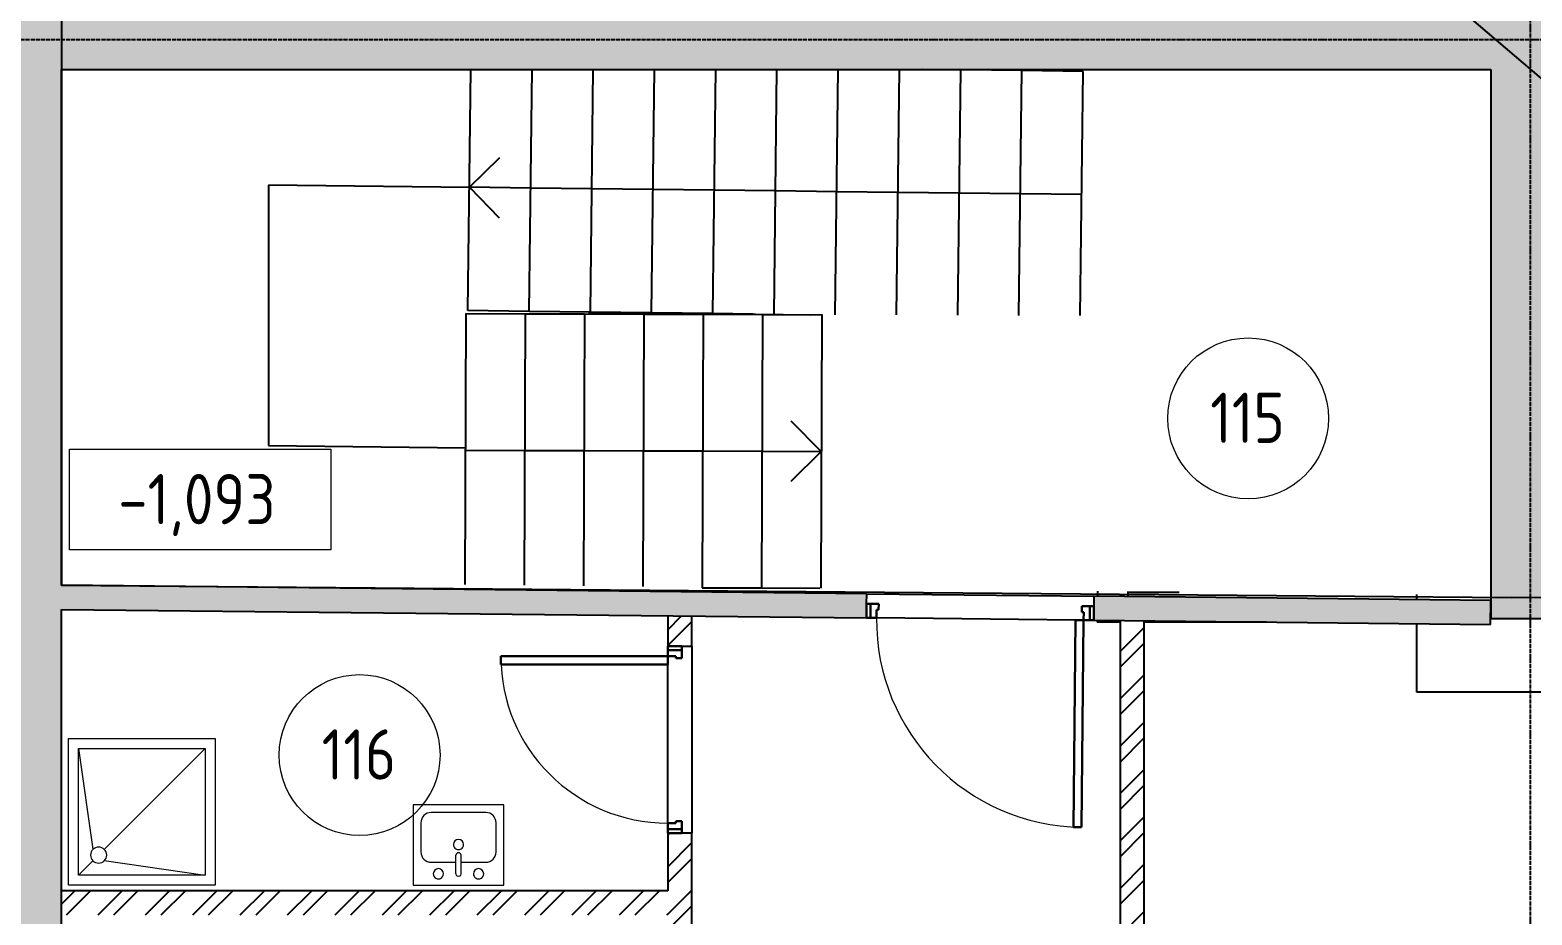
# Model space of a CAD drawing. Header units: millimetres. Extents: x -99936 to 523262, y -63190 to 327013.
# Drawn here: x 11149 to 18618, y 16202 to 20605 of the extents above; entities that cross this region are included whole.
import ezdxf
from ezdxf import colors
from ezdxf.entities.mleader import LeaderData, LeaderLine
from ezdxf.math import Vec2, Vec3

# ---------------------------------------------------------------- set-up
doc = ezdxf.new("R2010")
doc.units = ezdxf.units.MM
doc.linetypes.add('ADSK_Линия сетки', pattern=[25, 20, -2.5, 0, -2.5])
doc.linetypes.add('ADSK_Снесено', pattern=[4.5, 3, -1.5])
for name, color, linetype, lineweight in [('Аннотация', 7, 'Continuous', 9), ('Двери', 251, 'Continuous', 18), ('Лестницы', 7, 'Continuous', 18), ('Марки помещений', 7, 'Continuous', 20), ('Отметки', 7, 'Continuous', 9), ('Сантехника', 251, 'Continuous', 18), ('Стрелки вверх', 7, 'Continuous', 18)]:
    doc.layers.add(name, color=color, linetype=linetype, lineweight=lineweight)
for name, color, linetype, lineweight, true_color in [('Линии', 7, 'Continuous', 9, 0x00a600), ('Стены внутренние', 5, 'Continuous', 18, 0x0000ff), ('Стены наружные', 1, 'ADSK_Снесено', 18, 0xff0000)]:
    doc.layers.add(name, color=color, linetype=linetype, lineweight=lineweight, true_color=true_color)
doc.styles.add('GOST Common_2', font='GOST Common_0.ttf', dxfattribs={"width": 0.9, "height": 250})
doc.styles.add('ISOCPEUR', font='isocpeur.ttf', dxfattribs={"height": 250})
pattern_1 = [(45, (0, 0), (-117.8655, 117.8655), []), (45, (78.58, 0), (-117.8655, 117.8655), [])]

# ---------------------------------------------------------------- blocks, each defined once
blk = doc.blocks.new('AC_Дверь_Однопольная - Д-12п 1130х2200h-2279839-01 План 1-го этажа маркировочный')
at = {"layer": 'Двери', "lineweight": 30}
for p, q in [((-515, 1090), (-475, 1090)), ((-515, 60), (-515, 1090)), ((-475, 1090), (-475, 60)), ((-565, 60), (-545, 60)), ((-565, -10), (-565, 60)), ((-545, 60), (-515, 60)), ((-545, -10), (-545, 60)), ((-545, 60), (-545, -10)), ((-475, 60), (-515, 60)), ((-515, 60), (-515, 20)), ((-515, 20), (-505, 20)), ((-505, 20), (-505, -10)), ((505, 20), (515, 20)), ((505, -10), (505, 20)), ((515, 60), (545, 60)), ((515, 20), (515, 60)), ((545, 60), (545, -10)), ((545, 60), (565, 60)), ((545, -10), (545, 60)), ((565, 60), (565, -10)), ((-545, -10), (-565, -10)), ((-505, -10), (-545, -10)), ((545, -10), (505, -10)), ((565, -10), (545, -10))]:
    blk.add_line(p, q, dxfattribs=at)
at = {"layer": 'Двери'}
blk.add_arc((-515, 60), 1030, 0, 90, dxfattribs=at)
blk = doc.blocks.new('Кухонная мойка-Одиночная - 450 x 400 мм-1905995-01 План 1-го этажа маркировочный')
at = {"layer": 'Сантехника'}
for p, q in [((240.7, 202.3), (-209.3, 202.3)), ((-209.3, 202.3), (-209.3, -197.7)), ((240.7, -197.7), (240.7, 202.3)), ((3, 88), (-120.4, 88)), ((3, 145.2), (3, 53.1)), ((28.4, 145.2), (28.4, 53.1)), ((151.8, 88), (28.4, 88)), ((-171.2, 37.2), (-171.2, -108.8)), ((202.6, -108.8), (202.6, 37.2)), ((-209.3, -197.7), (240.7, -197.7)), ((-120.4, -159.6), (151.8, -159.6))]:
    blk.add_line(p, q, dxfattribs=at)
for centre, radius, start, end in [((-84.3, 145.2), 25.4, 360, 180), ((15.7, 145.2), 12.7, 360, 180), ((115.7, 145.2), 25.4, 360, 180), ((-120.4, 37.2), 50.8, 90, 180), ((-84.3, 145.2), 25.4, 180, 360), ((115.7, 145.2), 25.4, 180, 360), ((151.8, 37.2), 50.8, 360, 90), ((15.7, 0), 25.4, 360, 180), ((15.7, 0), 25.4, 180, 0), ((15.7, 53.1), 12.7, 180, 0), ((-120.4, -108.8), 50.8, 180, 270), ((151.8, -108.8), 50.8, 270, 0)]:
    blk.add_arc(centre, radius, start, end, dxfattribs=at)
blk = doc.blocks.new('Душевая кабинка-2D - 730кв-1909751-01 План 1-го этажа маркировочный')
at = {"layer": 'Сантехника'}
for p, q in [((0, 730), (730, 730)), ((0, 0), (0, 730)), ((50, 680), (680, 680)), ((50, 50), (50, 680)), ((680, 680), (680, 50)), ((730, 730), (730, 0)), ((730, 0), (0, 0)), ((680, 50), (50, 50))]:
    blk.add_line(p, q, dxfattribs=at)
at = {"layer": 'Сантехника', "lineweight": 9}
for p, q in [((50, 680), (121.1, 178.9)), ((680, 680), (178.9, 178.9)), ((122.4, 122.4), (50, 50)), ((177.6, 122.4), (680, 50))]:
    blk.add_line(p, q, dxfattribs=at)
at = {"layer": 'Сантехника'}
for start, end in [(360, 180), (180, 360)]:
    blk.add_arc((150, 150), 40, start, end, dxfattribs=at)
blk = doc.blocks.new('AC_Дверь_Однопольная - Д-27л 930х2200h-2324975-01 План 1-го этажа маркировочный')
at = {"layer": 'Двери', "lineweight": 30}
for p, q in [((415, 890), (375, 890)), ((375, 890), (375, 60)), ((415, 60), (415, 890)), ((-445, 60), (-465, 60)), ((-465, 60), (-465, -10)), ((-415, 60), (-445, 60)), ((-445, 60), (-445, -10)), ((-445, -10), (-445, 60)), ((-415, 20), (-415, 60)), ((-405, 20), (-415, 20)), ((-405, -10), (-405, 20)), ((375, 60), (415, 60)), ((415, 20), (405, 20)), ((405, 20), (405, -10)), ((445, 60), (415, 60)), ((415, 60), (415, 20)), ((445, -10), (445, 60)), ((465, 60), (445, 60)), ((445, 60), (445, -10)), ((465, -10), (465, 60)), ((-465, -10), (-445, -10)), ((-445, -10), (-405, -10)), ((405, -10), (445, -10)), ((445, -10), (465, -10))]:
    blk.add_line(p, q, dxfattribs=at)
at = {"layer": 'Двери'}
blk.add_arc((415, 60), 830, 90, 180, dxfattribs=at)
blk = doc.blocks.new('ADSK_Марка_Помещение_ОдноЗначение - Номер-247393-01 План 1-го этажа маркировочный')
at = {"layer": 'Марки помещений'}
blk.add_circle((0, 0), 4, dxfattribs=at)
blk = doc.blocks.new('Высотные отметки - Рамка-5093-01 План 1-го этажа маркировочный')
at = {"layer": 'Аннотация', "lineweight": 20}
for p, q in [((-6.5, 0), (-6.5, 5)), ((-6.5, 5), (6.5, 5)), ((6.5, 5), (6.5, 0)), ((6.5, 0), (-6.5, 0))]:
    blk.add_line(p, q, dxfattribs=at)

msp = doc.modelspace()

# ---------------------------------------------------------------- hatches: boundary and pattern name
at = {"layer": 'Стены внутренние', "lineweight": 25, "true_color": 0x636466}
for points in [[(11079.618, 13095.083), (11305.236, 13095.083), (11305.236, 20408.632), (10795.236, 20408.632), (10795.236, 13095.083)], [(18882.756, 17676.959), (18922.836, 17676.959), (18922.836, 20408.632), (18412.836, 20408.632), (18413.468, 17676.959), (18421.786, 17676.959)]]:
    msp.add_hatch(color=251, dxfattribs=at).paths.add_polyline_path(points)
h = msp.add_hatch(color=251, dxfattribs=at)
h.paths.add_polyline_path([(18412.204, 17647.32), (18412.836, 17767.32), (16439.838, 17788.101), (16439.311, 17668.1), (18391.584, 17647.537)])
h.paths.add_polyline_path([(15308.637, 17680.01), (15309.901, 17800.003), (11305.236, 17842.184), (11305.236, 17722.178), (15076.212, 17682.458)])
h = msp.add_hatch(dxfattribs=at)
h.set_pattern_fill('FP_2', color=251, style=0, pattern_type=2)
h.set_pattern_definition(pattern_1)
h.paths.add_polyline_path([(14440.236, 16201.97), (14440.236, 16608.853), (14320.236, 16608.853), (14320.236, 16201.97), (14423.82, 16201.97)])
h.paths.add_polyline_path([(14440.236, 17538.853), (14440.236, 17689.157), (14320.236, 17690.421), (14320.236, 17538.853), (14423.82, 17538.853)])
h = msp.add_hatch(dxfattribs=at)
h.set_pattern_fill('FP_2', color=251, style=0, pattern_type=2)
h.set_pattern_definition(pattern_1)
h.paths.add_polyline_path([(16690.071, 13588.115), (16690.071, 14734.904), (16570.071, 14734.904), (16570.071, 13588.461), (16670.071, 13588.173)])
h.paths.add_polyline_path([(16653.288, 15764.904), (16690.071, 15764.904), (16690.071, 17665.459), (16570.071, 17666.723), (16570.071, 15764.904), (16640.071, 15764.904)])
h = msp.add_hatch(dxfattribs=at)
h.set_pattern_fill('FP_2', color=251, style=0, pattern_type=2)
h.set_pattern_definition(pattern_1)
h.paths.add_polyline_path([(11305.236, 16201.97), (14320.236, 16201.97), (14320.236, 16321.97), (11305.236, 16321.97)])
h = msp.add_hatch(dxfattribs=at)
h.set_pattern_fill('FP_2', color=251, style=0, pattern_type=2)
h.set_pattern_definition(pattern_1)
h.paths.add_polyline_path([(14440.236, 13594.592), (14440.236, 16201.97), (14320.236, 16201.97), (14320.236, 13594.937), (14423.82, 13594.639)])
at = {"layer": 'Стены наружные', "linetype": 'Continuous', "lineweight": 25, "true_color": 0x636466}
h = msp.add_hatch(color=251, dxfattribs=at)
h.paths.add_polyline_path([(18455.835, 20408.632), (18965.835, 20408.632), (18965.835, 22247.07), (18455.835, 22247.07), (18455.835, 20652.473)])
h.paths.add_polyline_path([(18882.756, 24017.07), (18965.835, 24017.07), (18965.835, 25289.208), (18455.835, 25289.208), (18455.835, 24017.07)])
h.paths.add_polyline_path([(18455.835, 27059.208), (18965.835, 27059.208), (18965.835, 28334.137), (18455.835, 28334.137), (18455.835, 27100.047)])
h.paths.add_polyline_path([(18882.756, 30104.137), (18965.835, 30104.137), (18965.835, 31381.187), (18455.835, 31381.187), (18455.835, 30104.137)])
h.paths.add_polyline_path([(18455.835, 33151.187), (18965.835, 33151.187), (18965.835, 34431.155), (18455.835, 34431.155), (18455.835, 33474.196)])
h.paths.add_polyline_path([(18965.835, 36201.155), (18965.835, 37474.168), (18455.835, 37474.168), (18455.835, 36201.155), (18882.756, 36201.155)])
h.paths.add_polyline_path([(18882.756, 39244.168), (18965.835, 39244.168), (18965.835, 40490.185), (18455.835, 40490.185), (18455.835, 39244.168)])
h.paths.add_polyline_path([(18882.756, 42260.185), (18965.835, 42260.185), (18965.835, 43015.127), (18455.835, 43015.127), (18455.835, 42260.185)])
h = msp.add_hatch(color=251, dxfattribs=at)
h.paths.add_polyline_path([(16653.288, 20408.632), (18455.835, 20408.632), (18455.835, 20918.632), (10152.743, 20918.632), (10152.743, 20408.632), (14423.82, 20408.632)])
h.paths.add_polyline_path([(7683.556, 20408.632), (8422.743, 20408.632), (8422.743, 20918.632), (6478.237, 20918.632), (6478.237, 20408.632), (7420.808, 20408.632)])
h.paths.add_polyline_path([(4663.237, 20408.632), (4663.237, 20918.632), (3433.499, 20918.632), (3433.499, 20408.632), (3762.639, 20408.632)])

# ---------------------------------------------------------------- linework, layer by layer
at = {"linetype": 'ADSK_Линия сетки', "lineweight": 25}
for p, q in [((18609.91, -4984.787), (18609.91, 44534.787)), ((-11086.225, 20556.788), (57141.718, 20556.788))]:
    msp.add_line(p, q, dxfattribs=at)
at = {"color": 251, "lineweight": 25, "true_color": 0x636466}
msp.add_lwpolyline([(11305.236, 20918.632), (11305.236, 17842.184), (18515.92, 17781.121), (38729.704, 17793.798), (38729.704, 20934.059), (31317.016, 20934.059), (31317.016, 43525.127), (18455.835, 43525.127), (18455.835, 20918.632), (11305.236, 20918.632)], dxfattribs=at)
at = {"layer": 'Лестницы', "color": 251, "lineweight": 25, "true_color": 0x636466}
for p, q in [((13326.52, 19208.596), (13340.896, 20408.632)), ((13326.52, 19208.596), (13340.896, 20408.632)), ((13630.998, 19204.949), (13645.418, 20408.632)), ((13630.998, 19204.949), (13645.418, 20408.632)), ((13630.998, 19204.949), (13645.418, 20408.632)), ((13630.998, 19204.949), (13645.418, 20408.632)), ((13935.476, 19201.301), (13949.94, 20408.632)), ((13935.476, 19201.301), (13949.94, 20408.632)), ((13935.476, 19201.301), (13949.94, 20408.632)), ((13935.476, 19201.301), (13949.94, 20408.632)), ((14239.954, 19197.654), (14254.462, 20408.632)), ((14239.954, 19197.654), (14254.462, 20408.632)), ((14239.954, 19197.654), (14254.462, 20408.632)), ((14239.954, 19197.654), (14254.462, 20408.632)), ((14544.433, 19194.006), (14558.984, 20408.632)), ((14544.433, 19194.006), (14558.984, 20408.632)), ((14544.433, 19194.006), (14558.984, 20408.632)), ((14544.433, 19194.006), (14558.984, 20408.632)), ((14848.912, 19190.465), (14863.505, 20408.632)), ((14848.912, 19190.465), (14863.505, 20408.632)), ((14848.912, 19190.465), (14863.505, 20408.632)), ((14848.912, 19190.465), (14863.505, 20408.632)), ((15153.405, 19188.044), (15168.027, 20408.632)), ((15153.405, 19188.044), (15168.027, 20408.632)), ((15153.405, 19188.044), (15168.027, 20408.632)), ((15153.405, 19188.044), (15168.027, 20408.632)), ((15457.914, 19187.007), (15472.549, 20408.632)), ((15457.914, 19187.007), (15472.549, 20408.632)), ((15457.914, 19187.007), (15472.549, 20408.632)), ((15457.914, 19187.007), (15472.549, 20408.632)), ((15777.043, 20406.327), (15584.704, 20408.632)), ((15777.043, 20406.327), (15584.704, 20408.632)), ((15762.424, 19185.969), (15777.043, 20406.327)), ((15762.424, 19185.969), (15777.043, 20406.327)), ((15762.424, 19185.969), (15777.043, 20406.327)), ((15762.424, 19185.969), (15777.043, 20406.327)), ((16081.522, 20402.68), (15777.043, 20406.327)), ((16081.522, 20402.68), (15777.043, 20406.327)), ((16066.933, 19184.932), (16081.522, 20402.68)), ((16066.933, 19184.932), (16081.522, 20402.68)), ((16066.933, 19184.932), (16081.522, 20402.68)), ((16066.933, 19184.932), (16081.522, 20402.68)), ((16386, 20399.032), (16081.522, 20402.68)), ((16386, 20399.032), (16081.522, 20402.68)), ((16371.442, 19183.895), (16386, 20399.032)), ((16371.442, 19183.895), (16386, 20399.032)), ((16371.442, 19183.895), (16386, 20399.032)), ((16371.442, 19183.895), (16386, 20399.032)), ((13630.998, 19204.949), (13326.882, 19208.592)), ((13630.998, 19204.949), (13326.882, 19208.592)), ((13935.476, 19201.301), (13630.998, 19204.949)), ((13935.476, 19201.301), (13630.998, 19204.949)), ((14239.954, 19197.654), (13935.476, 19201.301)), ((14239.954, 19197.654), (13935.476, 19201.301)), ((14544.433, 19194.006), (14239.954, 19197.654)), ((14544.433, 19194.006), (14239.954, 19197.654)), ((13316.63, 19194.301), (13312.038, 17846.048)), ((13316.63, 19194.301), (13312.038, 17846.048)), ((13316.63, 19194.301), (13312.038, 17846.048)), ((13316.63, 19194.301), (13312.038, 17846.048)), ((13316.63, 19194.301), (13611.529, 19193.296)), ((13316.63, 19194.301), (13611.529, 19193.296)), ((13611.529, 19193.296), (13606.929, 17842.942)), ((13611.529, 19193.296), (13606.929, 17842.942)), ((13611.529, 19193.296), (13606.929, 17842.942)), ((13611.529, 19193.296), (13606.929, 17842.942)), ((13611.529, 19193.296), (13906.427, 19192.292)), ((13611.529, 19193.296), (13906.427, 19192.292)), ((13906.427, 19192.292), (13901.82, 17839.836)), ((13906.427, 19192.292), (13901.82, 17839.836)), ((13906.427, 19192.292), (13901.82, 17839.836)), ((13906.427, 19192.292), (13901.82, 17839.836)), ((13906.427, 19192.292), (14201.325, 19191.287)), ((13906.427, 19192.292), (14201.325, 19191.287)), ((14201.325, 19191.287), (14196.711, 17836.73)), ((14201.325, 19191.287), (14196.711, 17836.73)), ((14201.325, 19191.287), (14196.711, 17836.73)), ((14201.325, 19191.287), (14196.711, 17836.73)), ((14201.325, 19191.287), (14496.224, 19190.282)), ((14201.325, 19191.287), (14496.224, 19190.282)), ((14496.224, 19190.282), (14491.591, 17830.29)), ((14496.224, 19190.282), (14491.591, 17830.29)), ((14496.224, 19190.282), (14491.591, 17830.29)), ((14496.224, 19190.282), (14491.591, 17830.29)), ((14496.224, 19190.282), (14791.122, 19189.278)), ((14496.224, 19190.282), (14791.122, 19189.278)), ((14743.179, 19191.625), (14544.433, 19194.006)), ((14743.179, 19191.625), (14544.433, 19194.006)), ((14791.122, 19189.278), (14786.489, 17829.286)), ((14791.122, 19189.278), (14786.489, 17829.286)), ((14791.122, 19189.278), (14786.489, 17829.286)), ((14791.122, 19189.278), (14786.489, 17829.286)), ((14791.122, 19189.278), (15086.02, 19188.273)), ((14791.122, 19189.278), (15086.02, 19188.273)), ((15086.02, 19188.273), (15081.388, 17828.281)), ((15086.02, 19188.273), (15081.388, 17828.281)), ((14491.591, 17830.29), (14786.489, 17829.286)), ((14491.591, 17830.29), (14786.489, 17829.286)), ((14786.489, 17829.286), (15076.22, 17828.299)), ((14786.489, 17829.286), (15076.22, 17828.299))]:
    msp.add_line(p, q, dxfattribs=at)
at = {"layer": 'Линии', "color": 251, "lineweight": 25, "true_color": 0x636466}
for p, q in [((12335.713, 19831.966), (12335.713, 18537.378)), ((13334.213, 19820.509), (12335.713, 19831.966)), ((13930.414, 19192.21), (13930.505, 19200.539)), ((13930.505, 19200.539), (15031.935, 19188.458)), ((15086.019, 19187.864), (15090.54, 19187.815)), ((15088.96, 19037.823), (15085.508, 19037.861)), ((12335.713, 18537.378), (13314.356, 18526.609)), ((16458.354, 17787.906), (16458.702, 17812.904)), ((16608.695, 17811.324), (16608.347, 17786.327)), ((16608.654, 17808.388), (16863.93, 17808.636)), ((18045.316, 17771.191), (18045.316, 17796.192)), ((16456.682, 17667.917), (16456.548, 17658.241)), ((16570.071, 17658.351), (16456.548, 17658.241)), ((17297.908, 17659.057), (16690.071, 17658.467)), ((18045.316, 17310.218), (18045.316, 17651.184)), ((18945.316, 17310.218), (18045.316, 17310.218))]:
    msp.add_line(p, q, dxfattribs=at)
at = {"layer": 'Стены внутренние', "color": 251, "lineweight": 25, "true_color": 0x636466}
for p, q in [((11305.236, 17842.184), (11305.236, 20408.632)), ((18412.836, 20408.632), (18412.836, 17676.959)), ((15309.901, 17800.003), (11305.236, 17842.184)), ((15309.374, 17750.006), (15309.901, 17800.003)), ((15309.901, 17800.003), (16439.838, 17788.101)), ((16439.838, 17788.101), (16439.311, 17738.104)), ((18413.468, 17767.313), (16439.838, 17788.101)), ((11305.236, 17722.178), (15308.637, 17680.01)), ((11305.236, 13603.617), (11305.236, 17722.178)), ((18412.204, 17647.32), (18413.468, 17767.313)), ((14320.236, 17690.421), (14320.236, 17538.853)), ((14440.236, 17538.853), (14440.236, 17689.157)), ((16348.579, 17669.056), (15358.634, 17679.483)), ((16438.574, 17668.108), (18412.204, 17647.32)), ((16570.071, 17666.723), (16570.071, 15764.904)), ((16690.071, 15764.904), (16690.071, 17665.459)), ((18412.836, 17676.959), (31352.355, 17676.959)), ((14390.236, 17538.853), (14440.236, 17538.853)), ((14440.236, 17538.853), (14440.236, 16608.853)), ((14320.236, 16658.853), (14320.236, 17448.853)), ((14320.236, 16608.853), (14320.236, 16321.97)), ((14440.236, 16608.853), (14390.236, 16608.853)), ((14440.236, 13594.592), (14440.236, 16608.853)), ((14320.236, 16321.97), (11305.236, 16321.97))]:
    msp.add_line(p, q, dxfattribs=at)
at = {"layer": 'Стены наружные', "color": 251, "linetype": 'Continuous', "lineweight": 25, "true_color": 0x636466}
msp.add_line((11305.236, 20408.632), (18412.836, 20408.632), dxfattribs=at)
at = {"layer": 'Стрелки вверх', "color": 251, "lineweight": 25, "true_color": 0x636466}
for p, q in [((13333.869, 19822.052), (13485.655, 19970.245)), ((13333.869, 19822.052), (13482.061, 19670.266)), ((13638.347, 19818.405), (13334.231, 19822.048)), ((13942.825, 19814.757), (13638.347, 19818.405)), ((14247.304, 19811.11), (13942.825, 19814.757)), ((14551.782, 19807.462), (14247.304, 19811.11)), ((14856.26, 19803.814), (14551.782, 19807.462)), ((15160.738, 19800.167), (14856.26, 19803.814)), ((15465.216, 19796.519), (15160.738, 19800.167)), ((15769.694, 19792.871), (15465.216, 19796.519)), ((16074.172, 19789.224), (15769.694, 19792.871)), ((16378.651, 19785.576), (16074.172, 19789.224)), ((15083.704, 18508.277), (14934.216, 18658.787)), ((13314.314, 18514.304), (13609.212, 18513.3)), ((13609.212, 18513.3), (13904.111, 18512.295)), ((13904.111, 18512.295), (14199.009, 18511.291)), ((14199.009, 18511.291), (14493.907, 18510.286)), ((14493.907, 18510.286), (14788.806, 18509.282)), ((14788.806, 18509.282), (15083.383, 18508.278)), ((15083.704, 18508.277), (14933.194, 18358.789))]:
    msp.add_line(p, q, dxfattribs=at)

# ---------------------------------------------------------------- block references
at = {"layer": 'Двери', "color": 251, "lineweight": 25, "true_color": 0x636466}
for name, p, rotation in [('AC_Дверь_Однопольная - Д-12п 1130х2200h-2279839-01 План 1-го этажа маркировочный', (15874.237, 17734.056), 179.3965242093694), ('AC_Дверь_Однопольная - Д-27л 930х2200h-2324975-01 План 1-го этажа маркировочный', (14380.236, 17073.853), 89.99999999999991)]:
    msp.add_blockref(name, p, dxfattribs=dict(at, rotation=rotation))
at = {"layer": 'Марки помещений', "color": 251, "lineweight": 25, "true_color": 0x636466, "xscale": 99.99999999999993, "yscale": 99.99999999999993, "zscale": 99.99999999999993}
for p in [(17206.533, 18672.597), (12787.81, 16997.638)]:
    msp.add_blockref('ADSK_Марка_Помещение_ОдноЗначение - Номер-247393-01 План 1-го этажа маркировочный', p, dxfattribs=at)
at = {"layer": 'Отметки', "color": 251, "lineweight": 25, "true_color": 0x636466, "xscale": 99.99999999999993, "yscale": 99.99999999999993, "zscale": 99.99999999999993}
msp.add_blockref('Высотные отметки - Рамка-5093-01 План 1-го этажа маркировочный', (11994.807, 18019.073), dxfattribs=at)
at = {"layer": 'Сантехника', "color": 251, "lineweight": 25, "true_color": 0x636466}
msp.add_blockref('Душевая кабинка-2D - 730кв-1909751-01 План 1-го этажа маркировочный', (11340.236, 16349.97), dxfattribs=at)
at = {"layer": 'Сантехника', "color": 251, "lineweight": 25, "true_color": 0x636466, "rotation": 180}
msp.add_blockref('Кухонная мойка-Одиночная - 450 x 400 мм-1905995-01 План 1-го этажа маркировочный', (13295.434, 16552.316), dxfattribs=at)

# ---------------------------------------------------------------- texts
at = {"layer": 'Марки помещений', "color": 251, "lineweight": 25, "true_color": 0x636466, "char_height": 250, "width": 468.98719, "attachment_point": 1, "style": 'GOST Common_2'}
for s, insert in [('115', (17017.976, 18800.322)), ('116', (12599.253, 17125.363))]:
    msp.add_mtext(s, dxfattribs=dict(at, insert=insert))
at = {"layer": 'Отметки', "color": 251, "lineweight": 25, "true_color": 0x636466, "insert": (11587.502, 18395.78), "char_height": 250, "width": 977.53229, "attachment_point": 1, "line_spacing_factor": 1.022761, "style": 'GOST Common_2'}
msp.add_mtext('-1,093', dxfattribs=at)

# ---------------------------------------------------------------- leaders
ml = msp.add_multileader_mtext('Standard')
ml.set_content('РРК-1-60 700х500\\Pl 11000', color=256, style='ISOCPEUR')
ml.set_leader_properties()
ml.build(insert=Vec2(0, 0))
ml.multileader.update_dxf_attribs({"text_left_attachment_type": 6, "text_right_attachment_type": 6, "dogleg_length": 0.36, "arrow_head_size": 0.18})
ctx = ml.context
ctx.base_point, ctx.char_height, ctx.arrow_head_size, ctx.landing_gap_size, ctx.plane_origin = Vec3(14988.227, 21153.653), 250, 0.18, 0.09, Vec3(18926.432, 19664.419)
ctx.left_attachment, ctx.right_attachment, ctx.text_align_type = 6, 6, 2
notes = []
notes.append((ctx, [(1, (1, 1, 0), (17738.767, 21153.653), (-1, 0), 0.36, [(0, [(19074.95, 20013.74)], 0, [])])]))
ctx.mtext.insert, ctx.mtext.alignment, ctx.mtext.flow_direction = Vec3(17738.317, 21453.653), 3, 5
for ctx, leaders in notes:
    for number, flags, end, landing, length, lines in leaders:
        leader = LeaderData()
        leader.index, (leader.has_last_leader_line, leader.has_dogleg_vector, leader.attachment_direction) = number, flags
        leader.last_leader_point, leader.dogleg_vector, leader.dogleg_length = Vec3(end), Vec3(landing), length
        for number, points, colour, breaks in lines:
            line = LeaderLine()
            line.index, line.vertices, line.color, line.breaks = number, Vec3.list(points), colors.encode_raw_color(colour), breaks
            leader.lines.append(line)
        ctx.leaders.append(leader)

doc.saveas('drawing.dxf')
